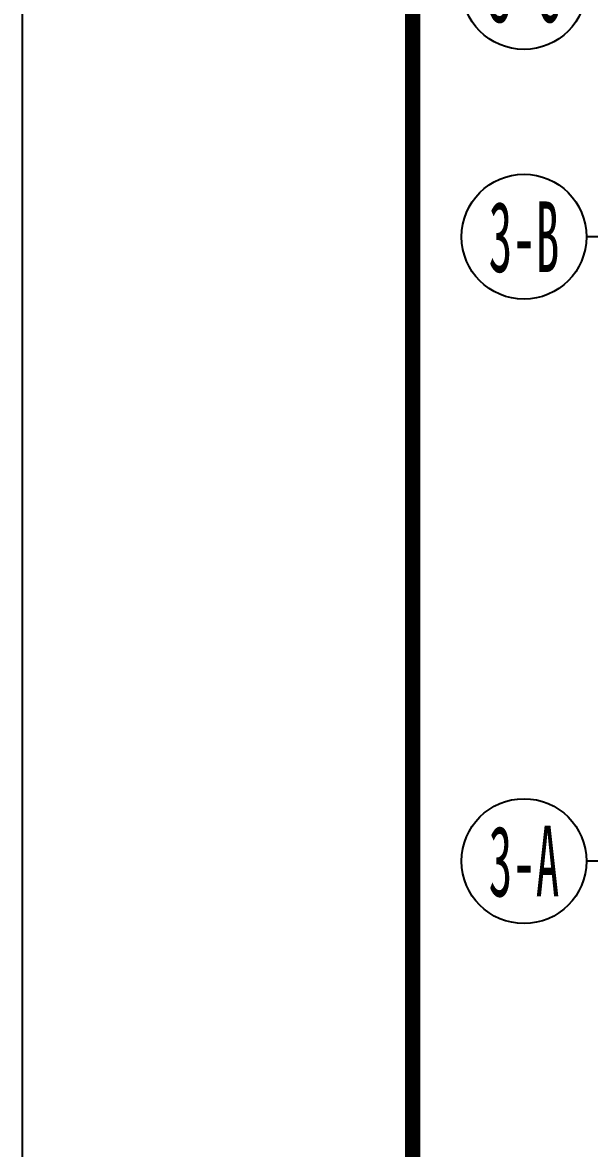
# Model space of a CAD drawing. Extents: x -46233 to 84150, y 109350 to 390860.
# Drawn here: x 0 to 3633, y 225959 to 233173 of the extents above; entities that cross this region are included whole.
import ezdxf
from ezdxf.enums import TextEntityAlignment as Align

# ---------------------------------------------------------------- set-up
doc = ezdxf.new("R2010")
doc.units = 0
doc.header["$LTSCALE"] = 1000
doc.header["$MEASUREMENT"] = 0
for name, color, linetype in [('3#-轴号$0$A-ANNO-AXIS-CIRC', 3, 'Continuous'), ('3#-轴号$0$A-ANNO-AXIS-TEXT', 7, 'Continuous'), ('A1-无手签$0$A-ANNO-TTLB', 7, 'Continuous'), ('AXIS_TEXT', 7, 'Continuous')]:
    doc.layers.add(name, color=color, linetype=linetype)
doc.styles.add('3#-轴号$0$_TCH_AXIS', font='')
doc.styles.add('COMPLEX', font='COMPLEX')
doc.styles.get('3#-轴号$0$_TCH_AXIS').set_extended_font_data('SimSun')

# ---------------------------------------------------------------- blocks, each defined once
blk = doc.blocks.new('_AXISO')
blk.add_circle((0, 0), 0.5)
at = {"layer": 'AXIS_TEXT', "style": 'COMPLEX', "width": 1.041667}
blk.add_attdef('A', text='', height=0.56, dxfattribs=at).set_placement((-0.25, -0.28), (0.25, -0.28), align=Align.FIT)
blk = doc.blocks.new('3#-轴号')
at = {"layer": '3#-轴号$0$A-ANNO-AXIS-CIRC'}
for p, q in [((-689.4, -8100), (-4189.4, -8100)), ((-689.4, -12100), (-4189.4, -12100))]:
    blk.add_line(p, q, dxfattribs=at)
ref = blk.add_blockref('_AXISO', (-4589.4, -6500), dxfattribs=dict(at, xscale=800, yscale=800, zscale=800))
ref.add_attrib('A', '3-C', dxfattribs={"layer": '3#-轴号$0$A-ANNO-AXIS-TEXT', "height": 452.55, "style": '3#-轴号$0$_TCH_AXIS', "width": 0.466146}).set_placement((-4815.7, -6726.3), (-4363.1, -6726.3), align=Align.FIT)
ref = blk.add_blockref('_AXISO', (-4589.4, -8100), dxfattribs=dict(at, xscale=800, yscale=800, zscale=800))
ref.add_attrib('A', '3-B', dxfattribs={"layer": '3#-轴号$0$A-ANNO-AXIS-TEXT', "height": 452.55, "style": '3#-轴号$0$_TCH_AXIS', "width": 0.466146}).set_placement((-4815.7, -8326.3), (-4363.1, -8326.3), align=Align.FIT)
ref = blk.add_blockref('_AXISO', (-4589.4, -12100), dxfattribs=dict(at, xscale=800, yscale=800, zscale=800))
ref.add_attrib('A', '3-A', dxfattribs={"layer": '3#-轴号$0$A-ANNO-AXIS-TEXT', "height": 452.55, "style": '3#-轴号$0$_TCH_AXIS', "width": 0.466146}).set_placement((-4815.7, -12326.3), (-4363.1, -12326.3), align=Align.FIT)

msp = doc.modelspace()

# ---------------------------------------------------------------- linework, layer by layer
at = {"layer": 'A1-无手签$0$A-ANNO-TTLB'}
msp.add_lwpolyline([(0, 218800), (0, 278200), (84100, 278200), (84100, 218800)], close=True, dxfattribs=at)
at = {"layer": 'A1-无手签$0$A-ANNO-TTLB', "const_width": 100}
msp.add_lwpolyline([(2500, 219800), (83100, 219800), (83100, 277200), (2500, 277200)], close=True, dxfattribs=at)

# ---------------------------------------------------------------- block references
msp.add_blockref('3#-轴号', (7802.7, 239900))

doc.saveas('drawing.dxf')
